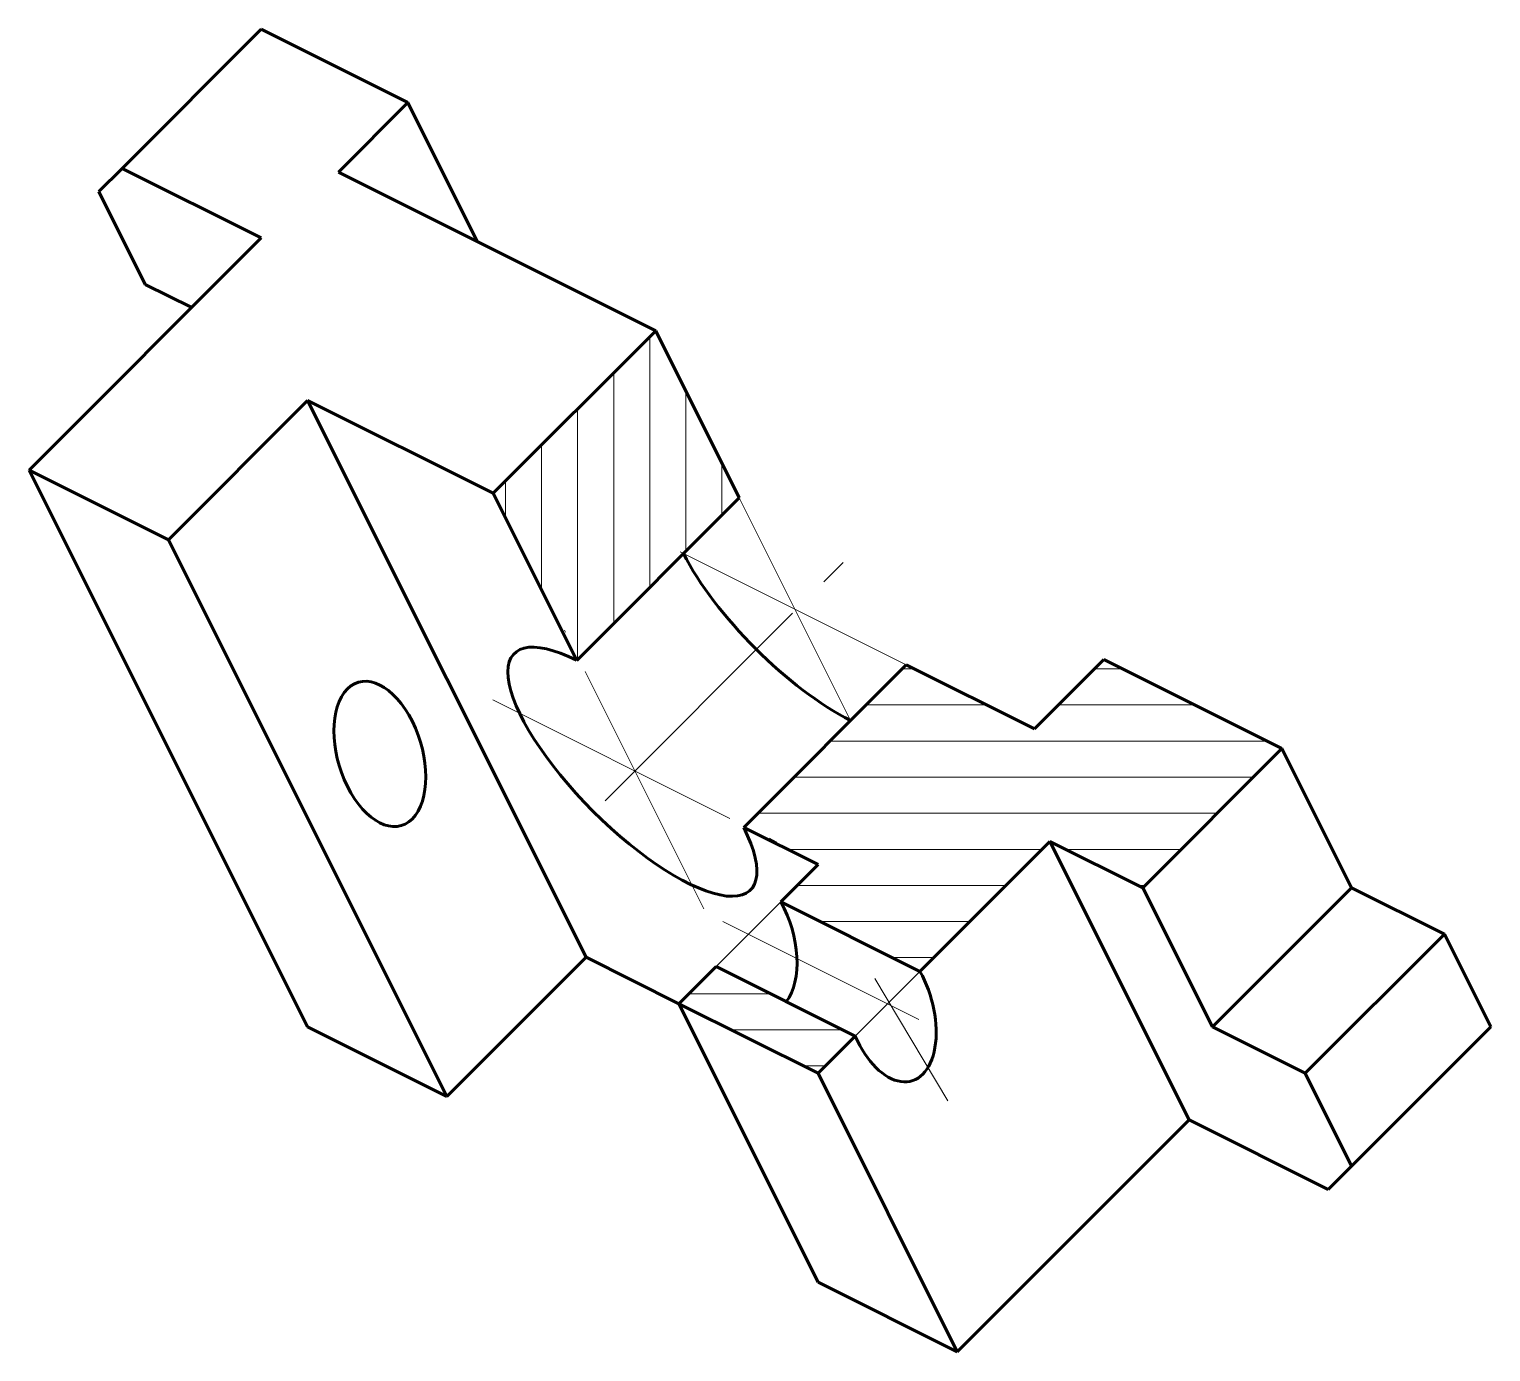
# Model space of a CAD drawing. Header units: millimetres. Extents: x 847 to 952, y -565 to -470.
import ezdxf

# ---------------------------------------------------------------- set-up
doc = ezdxf.new("R2010")
doc.units = ezdxf.units.MM
doc.linetypes.add('CENTER2', pattern=[28.575, 19.05, -3.175, 3.175, -3.175])
for name, color, linetype, lineweight in [('PV-21B', 7, 'Continuous', 60), ('ОСИ', 1, 'CENTER2', 20), ('ШТРИХОВКА', 7, 'Continuous', 20)]:
    doc.layers.add(name, color=color, linetype=linetype, lineweight=lineweight)

# ---------------------------------------------------------------- blocks, each defined once
blk = doc.blocks.new('*U53')
at = {"layer": 'PV-21B'}
for p, q in [((863.86, -469.93, -393.92), (853.86, -479.93, -373.92)), ((874.39, -475.2, -399.19), (863.86, -469.93, -393.92)), ((869.4, -480.19, -389.2), (874.39, -475.2, -399.19)), ((874.39, -475.2, -399.19), (879.38, -485.18, -394.2)), ((853.86, -479.93, -373.92), (852.19, -481.6, -370.59)), ((863.86, -484.93, -378.92), (853.86, -479.93, -373.92)), ((892.2, -491.59, -400.6), (869.4, -480.19, -389.2)), ((852.19, -481.6, -370.59), (855.52, -488.27, -367.26)), ((863.86, -484.93, -378.92), (847.19, -501.6, -345.59)), ((855.52, -488.27, -367.26), (858.86, -489.93, -368.92)), ((880.52, -503.27, -377.26), (892.2, -491.59, -400.6)), ((892.2, -491.59, -400.6), (898.2, -503.59, -394.6)), ((867.19, -496.6, -370.59), (857.19, -506.6, -350.59)), ((880.52, -503.27, -377.26), (867.19, -496.6, -370.59)), ((887.19, -536.6, -350.59), (867.19, -496.6, -370.59)), ((857.19, -506.6, -350.59), (847.19, -501.6, -345.59)), ((847.19, -501.6, -345.59), (867.19, -541.6, -325.59)), ((886.52, -515.27, -371.26), (880.52, -503.27, -377.26)), ((898.2, -503.59, -394.6), (886.52, -515.27, -371.26)), ((877.19, -546.6, -330.59), (857.19, -506.6, -350.59)), ((919.4, -520.19, -399.2), (924.39, -515.2, -409.19)), ((924.39, -515.2, -409.19), (937.19, -521.6, -415.59)), ((898.52, -527.27, -371.26), (910.2, -515.59, -394.6)), ((910.2, -515.59, -394.6), (919.4, -520.19, -399.2)), ((937.19, -521.6, -415.59), (927.19, -531.6, -395.59)), ((942.19, -531.6, -410.59), (937.19, -521.6, -415.59)), ((903.86, -529.93, -373.92), (898.52, -527.27, -371.26)), ((920.52, -528.27, -392.26), (911.18, -537.61, -373.57)), ((927.19, -531.6, -395.59), (920.52, -528.27, -392.26)), ((930.52, -548.27, -382.26), (920.52, -528.27, -392.26)), ((901.18, -532.61, -368.57), (903.86, -529.93, -373.92)), ((932.19, -541.6, -390.59), (927.19, -531.6, -395.59)), ((942.19, -531.6, -410.59), (932.19, -541.6, -390.59)), ((948.86, -534.93, -413.92), (942.19, -531.6, -410.59)), ((911.18, -537.61, -373.57), (901.18, -532.61, -368.57)), ((948.86, -534.93, -413.92), (938.86, -544.93, -393.92)), ((952.19, -541.6, -410.59), (948.86, -534.93, -413.92)), ((887.19, -536.6, -350.59), (877.19, -546.6, -330.59)), ((887.19, -536.6, -350.59), (893.86, -539.93, -353.92)), ((893.86, -539.93, -353.92), (896.53, -537.26, -359.26)), ((896.53, -537.26, -359.26), (906.53, -542.26, -364.26)), ((903.86, -544.93, -358.92), (893.86, -539.93, -353.92)), ((893.86, -539.93, -353.92), (903.86, -559.93, -343.92)), ((867.19, -541.6, -325.59), (877.19, -546.6, -330.59)), ((938.86, -544.93, -393.92), (932.19, -541.6, -390.59)), ((952.19, -541.6, -410.59), (942.19, -551.6, -390.59)), ((906.53, -542.26, -364.26), (903.86, -544.93, -358.92)), ((913.86, -564.93, -348.92), (903.86, -544.93, -358.92)), ((942.19, -551.6, -390.59), (938.86, -544.93, -393.92)), ((930.52, -548.27, -382.26), (913.86, -564.93, -348.92)), ((930.52, -548.27, -382.26), (940.52, -553.27, -387.26)), ((940.52, -553.27, -387.26), (942.19, -551.6, -390.59)), ((903.86, -559.93, -343.92), (913.86, -564.93, -348.92))]:
    blk.add_line(p, q, dxfattribs=at)
at = {"layer": 'PV-21B', "extrusion": (-0.57735, -0.57735, -0.57735)}
for centre, major_axis, start_param, end_param in [((902.2, -511.59, -390.6), (-8.49, 8.49), -2.356194, -0.785398), ((890.52, -523.27, -367.26), (8.49, -8.49), -0.785398, 3.926991), ((872.38, -521.99, -350.39), (0, 4.95, -4.95), -3.926991, 2.356194), ((909.05, -540.33, -368.72), (0, -4.95, 4.95), -2.439547, 0.868751)]:
    blk.add_ellipse(centre, major_axis=major_axis, ratio=0.57735, start_param=start_param, end_param=end_param, dxfattribs=at)
at = {"layer": 'PV-21B', "extrusion": (0.57735, 0.57735, 0.57735)}
blk.add_ellipse((899.05, -535.33, -363.72), major_axis=(0, 4.95, -4.95), ratio=0.57735, start_param=-2.272842, end_param=-0.702046, dxfattribs=at)

msp = doc.modelspace()

# ---------------------------------------------------------------- hatches: boundary and pattern name
at = {"layer": 'ШТРИХОВКА', "extrusion": (0.57735, 0.57735, 0.57735)}
h = msp.add_hatch(dxfattribs=at)
h.set_pattern_fill('ANSI31', color=256, angle=75)
h.paths.add_polyline_path([(-978.49, -462.04), (-991.22, -454.69), (-991.22, -483.29), (-978.49, -490.64)])
h = msp.add_hatch(dxfattribs=at)
h.set_pattern_fill('ANSI31', color=256, angle=15)
h.paths.add_polyline_path([(-1017.94, -488.92), (-1008.19, -483.29), (-1008.19, -454.69), (-1013.84, -457.96), (-1013.84, -451.4), (-1024.45, -457.52), (-1024.45, -480.41), (-1031.52, -484.5), (-1031.52, -508.99), (-1017.94, -501.15)])
h.paths.add_polyline_path([(-1013.84, -433.46), (-1024.45, -439.59), (-1024.45, -446.13), (-1013.84, -440.01)])

# ---------------------------------------------------------------- linework, layer by layer
at = {"layer": 'ОСИ', "extrusion": (0.57735, 0.57735, 0.57735)}
for p, q in [((898.2, -503.59, -394.6), (906.2, -519.59, -386.6)), ((911, -516, -395.01), (892.45, -506.72, -385.73)), ((888.56, -525.35, -363.21), (905.66, -508.25, -397.41)), ((895.65, -533.11, -362.54), (885.64, -513.1, -372.54)), ((880.49, -518.11, -362.38), (900.91, -528.32, -372.59)), ((896.53, -537.26, -359.26), (901.18, -532.61, -368.57)), ((911.11, -541.06, -370.04), (897.01, -534.02, -362.99)), ((906.53, -542.26, -364.26), (911.18, -537.61, -373.57)), ((913.18, -546.92, -366.26), (907.94, -538.11, -369.83))]:
    msp.add_line(p, q, dxfattribs=at)

# ---------------------------------------------------------------- block references
at = {"layer": 'PV-21B'}
msp.add_blockref('*U53', (0, 0), dxfattribs=at)

doc.saveas('drawing.dxf')
